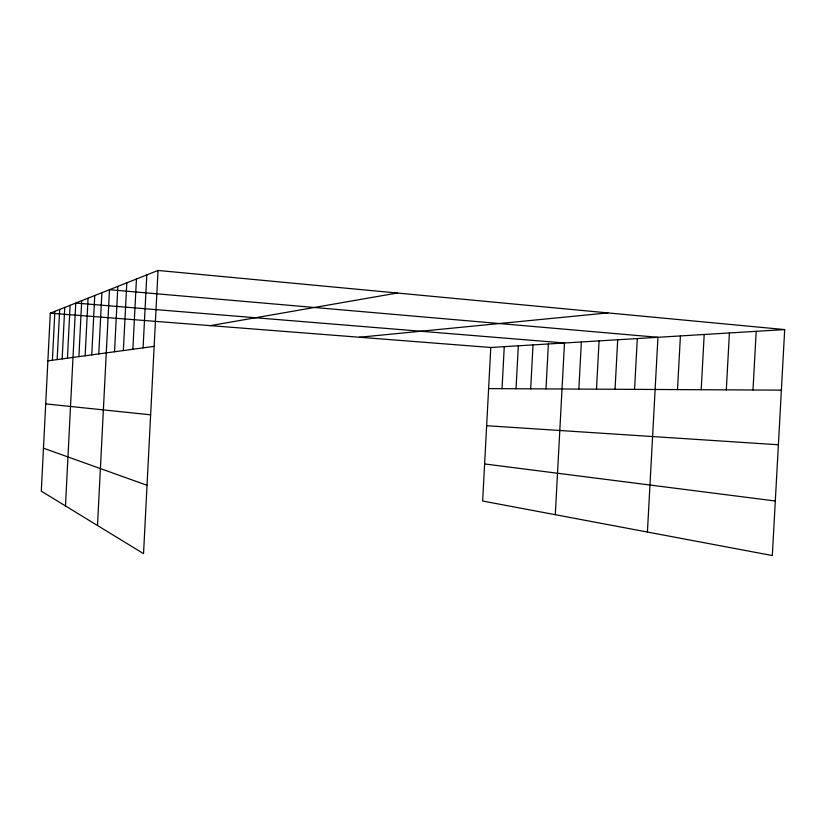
<?xml version="1.0" encoding="UTF-8"?>
<svg xmlns="http://www.w3.org/2000/svg" width="826" height="826" viewBox="0 0 826 826"><rect width="100%" height="100%" fill="white"/><g stroke="black" fill="none" stroke-linecap="round" stroke-linejoin="round"><path stroke-width="1.24" d="M158.024 270.453L50.293 313.168L41.3 491.16L143.538 553.637L158.024 270.453L784.7 329.584L772.32 555.547L482.652 501.031L490.799 347.478L784.7 329.584M52.399 360.239L54.877 311.35M57.149 359.599L59.689 309.44M62.157 358.907L64.758 307.427M67.433 358.195L70.107 305.31M65.471 505.935L75.755 303.07L564.488 342.986L555.299 514.701M78.893 356.625L81.722 300.705M85.13 355.779L88.052 298.196M91.748 354.881L94.763 295.532M98.779 353.92L101.897 292.703M97.499 525.501L109.486 289.699L657.95 337.297L647.419 532.037M114.525 351.773L117.85 286.385M123.363 350.565L126.812 282.833M132.862 349.264L136.445 279.012M143.084 347.87L146.811 274.893M502.032 388.685L504.263 346.652M516.033 388.757L518.325 345.795M530.674 388.829L533.018 344.907M545.986 388.912L548.381 343.967M578.84 389.087L581.37 341.964M596.486 389.18L599.087 340.88M615.04 389.273L617.703 339.744M634.564 389.376L637.3 338.557M677.506 389.604L680.418 335.934M701.191 389.727L704.196 334.489M726.312 389.851L729.41 332.95M752.992 389.996L756.193 331.319M210.382 325.63L397.203 293.024M47.887 360.859L154.142 346.362M359.434 337.245L607.895 312.899M488.62 388.612L781.386 390.14M486.648 425.72L778.391 444.76M50.293 313.168L490.799 347.478M45.709 403.883L150.642 414.817M484.614 463.944L775.304 501M43.468 448.177L147.038 485.296"/></g></svg>
